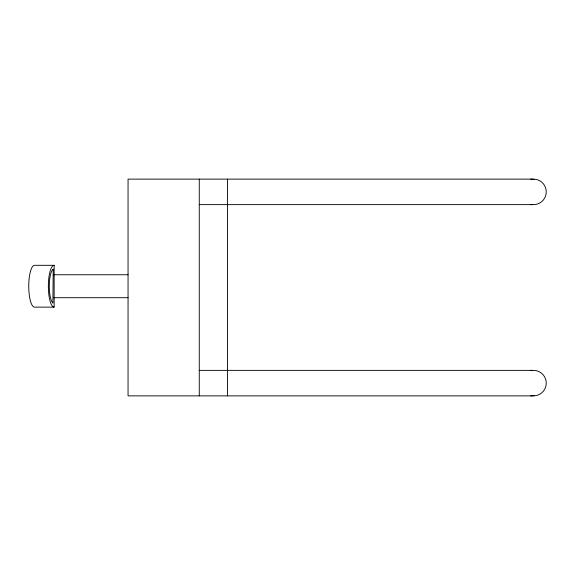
<?xml version="1.0" encoding="UTF-8"?>
<svg xmlns="http://www.w3.org/2000/svg" width="575" height="575" viewBox="0 0 575 575"><rect width="100%" height="100%" fill="white"/><g stroke="black" fill="none" stroke-linecap="round" stroke-linejoin="round"><path stroke-width="0.86" d="M199.266 204.628L533.499 204.628A12.751 12.751 0 0 0 546.25 191.877A12.751 12.751 0 0 0 533.499 179.127L128.053 179.127L128.053 395.873L533.499 395.873A12.751 12.751 0 0 0 546.25 383.122A12.751 12.751 0 0 0 533.499 370.372L199.266 370.372M54.143 265.312L34.543 265.312A20.908 5.793 90 0 0 28.75 286.228A20.908 5.793 90 0 0 34.543 307.136L54.143 307.136L54.143 265.312A20.908 5.793 90 0 0 48.35 286.228A20.908 5.793 90 0 0 54.143 307.136M53.338 274.749L128.053 274.749M53.338 297.699L128.053 297.699M227.499 179.127L227.499 395.873M199.266 179.127L199.266 395.873M532.428 204.513A12.751 12.751 0 0 1 530.768 204.628M530.768 179.127A12.751 12.751 0 0 1 534.067 179.558M534.067 395.442A12.751 12.751 0 0 1 530.768 395.873M530.768 370.372A12.751 12.751 0 0 1 532.428 370.487M53.209 269.186L52.893 269.33A17.487 4.844 90 0 0 49.299 286.228A17.487 4.844 90 0 0 52.893 303.118L53.209 269.186"/></g></svg>
